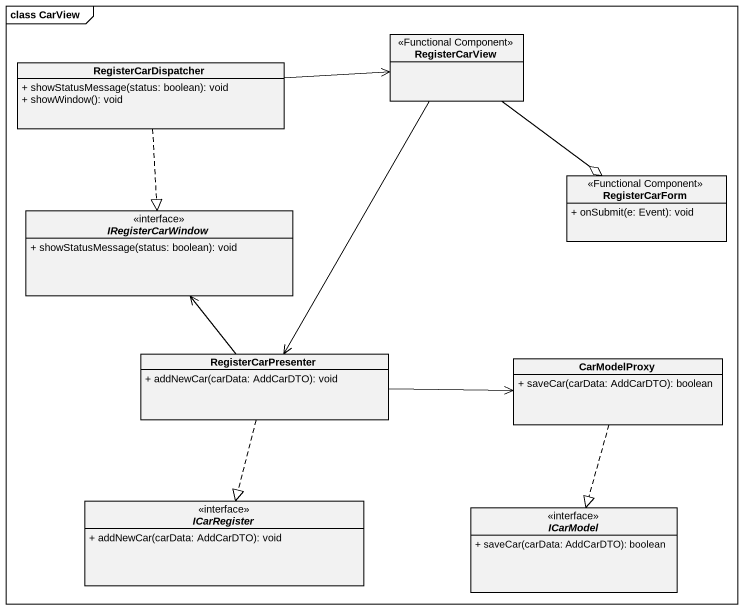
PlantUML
@startuml
mainframe class CarView
hide circle
hide empty members
skinparam classAttributeIconSize 0
class RegisterCarView <<Functional Component>>
class RegisterCarDispatcher {
  + showStatusMessage(status: boolean): void
  + showWindow(): void
}
class RegisterCarForm <<Functional Component>> {
  + onSubmit(e: Event): void
}
interface IRegisterCarWindow {
  + showStatusMessage(status: boolean): void
}
class RegisterCarPresenter {
  + addNewCar(carData: AddCarDTO): void
}
class CarModelProxy {
  + saveCar(carData: AddCarDTO): boolean
}
interface ICarRegister {
  + addNewCar(carData: AddCarDTO): void
}
interface ICarModel {
  + saveCar(carData: AddCarDTO): boolean
}
RegisterCarView --o RegisterCarForm
RegisterCarView --> RegisterCarPresenter
RegisterCarDispatcher -right-> RegisterCarView
RegisterCarDispatcher ..|> IRegisterCarWindow
RegisterCarPresenter -up-> IRegisterCarWindow
RegisterCarPresenter -right-> CarModelProxy
RegisterCarPresenter ..|> ICarRegister
CarModelProxy ..|> ICarModel
@enduml
